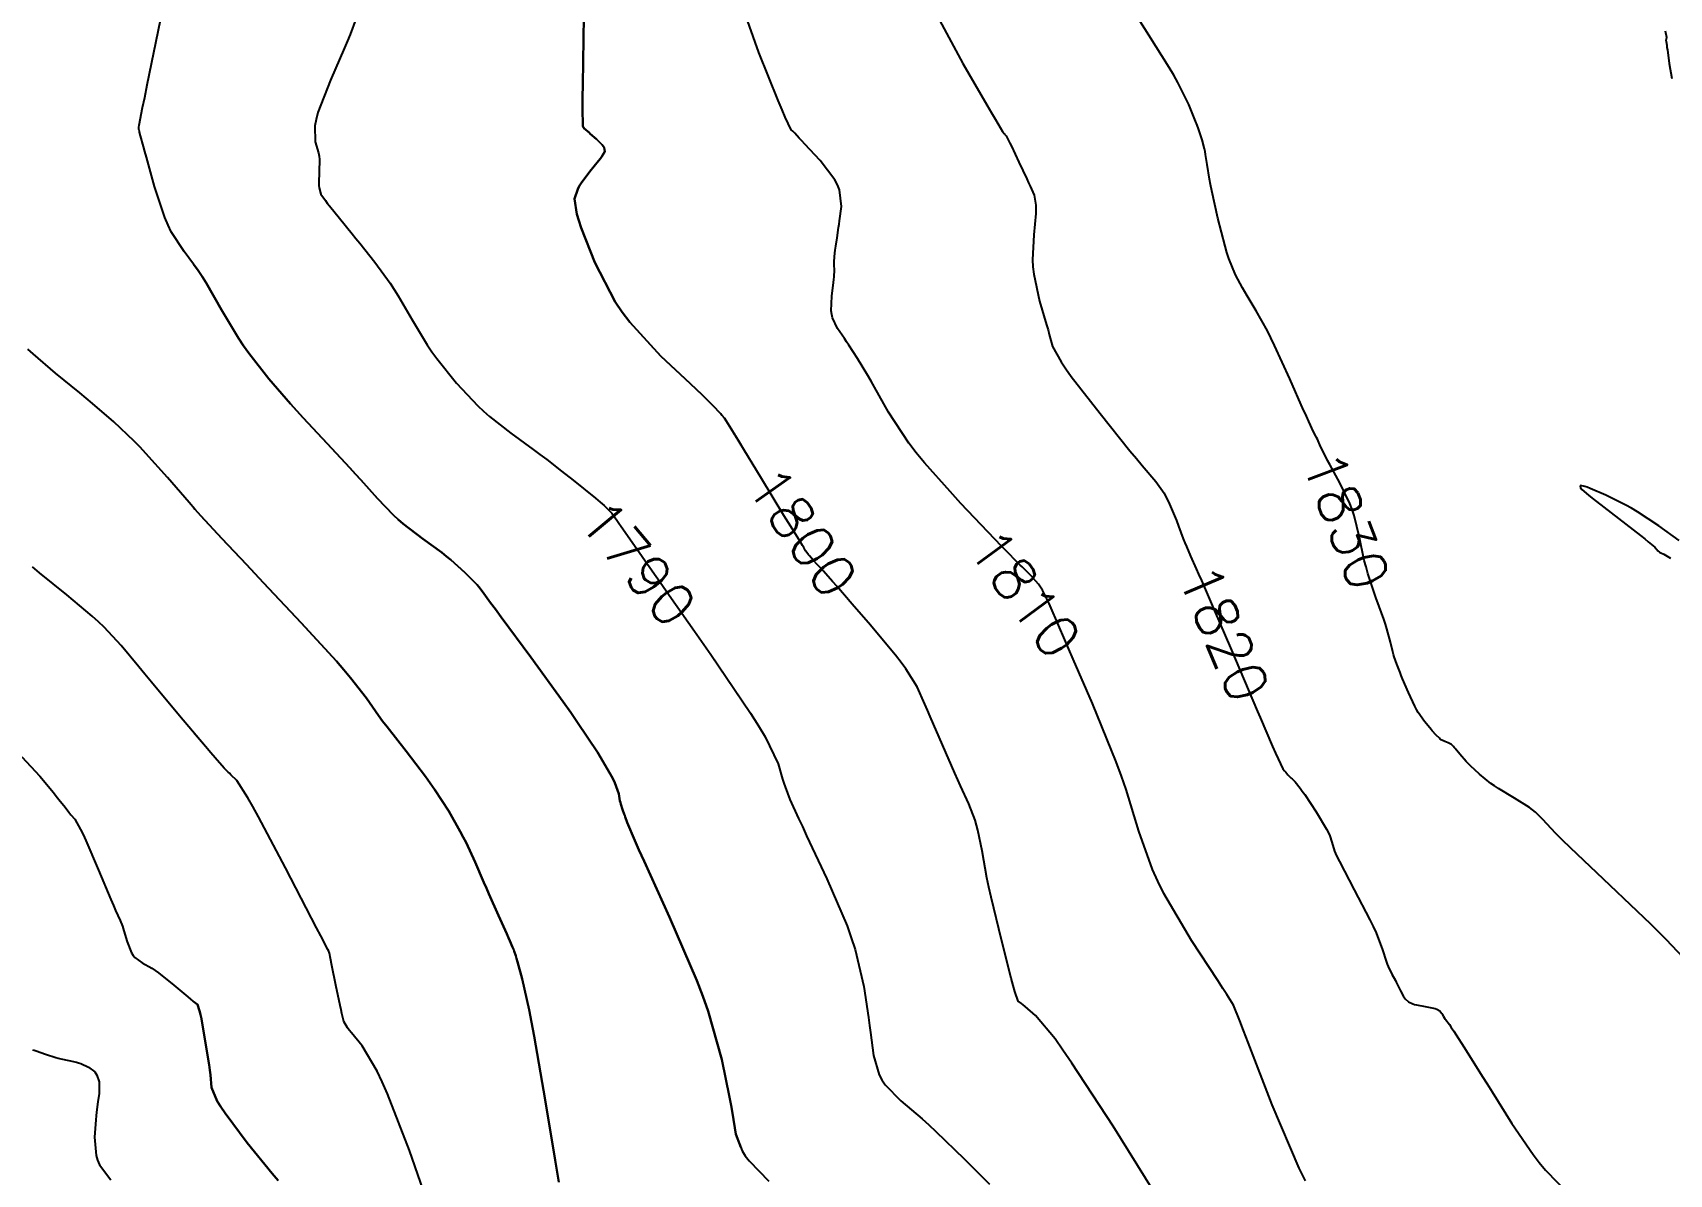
# Model space of a CAD drawing. Header units: metres. Extents: x 837477 to 838477, y 1189014 to 1191014.
# Drawn here: x 837810.2 to 837959.8, y 1189764.5 to 1189868.7 of the extents above; entities that cross this region are included whole.
import ezdxf

# ---------------------------------------------------------------- set-up
doc = ezdxf.new("R2010")
doc.units = ezdxf.units.M
doc.header["$LTSCALE"] = 0.3
doc.layers.add('COTAS 10', color=1, linetype='Continuous')
doc.styles.get("Standard").update_dxf_attribs({"font": 'simplex.shx'})

msp = doc.modelspace()

# ---------------------------------------------------------------- linework, layer by layer
at = {"layer": 'COTAS 10'}
for points, elevation in [([(837926.531, 1189763.867), (837925.94, 1189765.022), (837923.477, 1189770.816), (837921.278, 1189776.51), (837920.855, 1189777.603), (837920.512, 1189778.486), (837919.943, 1189779.927), (837919.33, 1189780.877), (837918.958, 1189781.449), (837918.5, 1189782.156), (837916.116, 1189785.829), (837913.58, 1189790.129), (837913.026, 1189791.231), (837912.536, 1189792.295), (837911.299, 1189795.819), (837910.148, 1189799.597), (837909.712, 1189800.822), (837909.225, 1189802.123), (837907.043, 1189807.468), (837905.299, 1189811.518), (837904.907, 1189812.428), (837904.45, 1189813.488), (837904.05, 1189814.411), (837903.091, 1189816.611), (837902.484, 1189817.801), (837902.307, 1189818.087), (837902.125, 1189818.354), (837901.436, 1189819.164), (837900.85, 1189819.727), (837900.733, 1189819.839), (837900.637, 1189819.932), (837900.453, 1189820.108), (837900.373, 1189820.185), (837900.342, 1189820.214), (837900.307, 1189820.248), (837900.15, 1189820.4), (837899.256, 1189821.324), (837898.757, 1189821.844), (837898.148, 1189822.479), (837895.041, 1189825.725), (837894.049, 1189826.829), (837891.702, 1189829.434), (837890.947, 1189830.36), (837890.266, 1189831.242), (837888.42, 1189834.065), (837887.156, 1189836.362), (837886.842, 1189836.913), (837886.543, 1189837.428), (837885.596, 1189838.979), (837884.799, 1189840.196), (837884.595, 1189840.501), (837884.398, 1189840.791), (837883.748, 1189841.719), (837883.304, 1189842.677), (837883.237, 1189842.986), (837883.194, 1189843.313), (837883.242, 1189844.65), (837883.403, 1189845.908), (837883.432, 1189846.185), (837883.453, 1189846.431), (837883.474, 1189847.06), (837883.463, 1189847.508), (837883.464, 1189847.639), (837883.468, 1189847.774), (837883.497, 1189848.285), (837883.557, 1189848.871), (837883.58, 1189849.053), (837883.605, 1189849.243), (837883.718, 1189849.999), (837883.86, 1189850.931), (837883.902, 1189851.232), (837883.947, 1189851.553), (837884.121, 1189852.865), (837883.934, 1189854.379), (837883.751, 1189854.826), (837883.511, 1189855.286), (837882.169, 1189857.046), (837880.772, 1189858.548), (837880.497, 1189858.845), (837880.271, 1189859.09), (837879.855, 1189859.544), (837879.745, 1189859.662), (837879.71, 1189859.694), (837879.673, 1189859.727), (837879.527, 1189859.847), (837878.98, 1189861.005), (837878.691, 1189861.693), (837878.343, 1189862.541), (837876.589, 1189866.927), (837874.874, 1189871.761)], 1810), ([(837961.021, 1189784.274), (837959.512, 1189785.888), (837958.844, 1189786.553), (837958.067, 1189787.312), (837954.356, 1189790.84), (837950.719, 1189794.29), (837949.989, 1189794.999), (837949.379, 1189795.602), (837948.177, 1189796.893), (837947.529, 1189797.55), (837947.268, 1189797.753), (837946.972, 1189797.966), (837945.607, 1189798.811), (837944.147, 1189799.697), (837943.79, 1189799.936), (837943.453, 1189800.172), (837942.409, 1189800.999), (837941.581, 1189801.771), (837941.381, 1189801.973), (837941.193, 1189802.169), (837940.621, 1189802.832), (837940.204, 1189803.352), (837940.115, 1189803.458), (837940.037, 1189803.547), (837939.848, 1189803.731), (837939.687, 1189803.818), (837939.627, 1189803.845), (837939.559, 1189803.874), (837939.259, 1189803.992), (837938.924, 1189804.159), (837938.835, 1189804.219), (837938.747, 1189804.285), (837938.442, 1189804.574), (837938.099, 1189804.966), (837937.987, 1189805.098), (837937.867, 1189805.24), (837937.375, 1189805.835), (837936.823, 1189806.641), (837936.666, 1189806.916), (837936.507, 1189807.213), (837935.92, 1189808.473), (837935.393, 1189809.725), (837935.273, 1189810.017), (837935.163, 1189810.285), (837934.858, 1189811.055), (837934.628, 1189811.74), (837934.565, 1189811.954), (837934.504, 1189812.179), (837934.286, 1189813.08), (837933.952, 1189814.295), (837933.817, 1189814.719), (837933.664, 1189815.18), (837933.259, 1189816.312), (837932.955, 1189817.159), (837932.219, 1189819.35), (837932.048, 1189819.945), (837931.891, 1189820.534), (837931.444, 1189822.62), (837930.954, 1189824.637), (837930.769, 1189825.183), (837930.564, 1189825.723), (837929.649, 1189827.629), (837928.741, 1189829.276), (837928.54, 1189829.653), (837928.361, 1189829.996), (837927.899, 1189830.947), (837927.607, 1189831.596), (837927.536, 1189831.747), (837927.468, 1189831.887), (837927.258, 1189832.288), (837926.814, 1189833.222), (837926.599, 1189833.697), (837926.443, 1189834.047), (837926.344, 1189834.266), (837925.092, 1189837.101), (837923.699, 1189840.153), (837923.356, 1189840.858), (837923.031, 1189841.504), (837922.013, 1189843.329), (837921.176, 1189844.704), (837920.965, 1189845.065), (837920.764, 1189845.417), (837920.116, 1189846.618), (837919.513, 1189848.105), (837919.341, 1189848.638), (837919.166, 1189849.223), (837918.517, 1189851.774), (837917.961, 1189854.288), (837917.846, 1189854.85), (837917.747, 1189855.353), (837917.53, 1189856.686), (837917.395, 1189857.613), (837917.349, 1189857.861), (837917.298, 1189858.104), (837917.08, 1189858.951), (837916.743, 1189859.944), (837916.617, 1189860.28), (837916.477, 1189860.642), (837915.851, 1189862.168), (837914.856, 1189864.173), (837914.483, 1189864.836), (837914.067, 1189865.546), (837912.216, 1189868.501), (837910.317, 1189871.49)], 1830), ([(837874.923, 1189766.937), (837874.479, 1189768.141), (837874.181, 1189770.044), (837874.051, 1189770.746), (837873.9, 1189771.524), (837873.183, 1189774.969), (837871.936, 1189779.357), (837871.451, 1189780.731), (837870.905, 1189782.173), (837868.427, 1189787.955), (837866.083, 1189793.07), (837865.621, 1189794.092), (837865.239, 1189794.943), (837864.538, 1189796.594), (837864.367, 1189797.104), (837864.32, 1189797.237), (837864.274, 1189797.366), (837864.109, 1189797.799), (837863.959, 1189798.266), (837863.922, 1189798.416), (837863.886, 1189798.574), (837863.773, 1189799.221), (837863.413, 1189800.232), (837863.221, 1189800.621), (837862.989, 1189801.057), (837861.822, 1189803.023), (837860.021, 1189805.735), (837859.39, 1189806.64), (837858.702, 1189807.613), (837855.739, 1189811.687), (837853.029, 1189815.359), (837852.501, 1189816.08), (837852.069, 1189816.671), (837851.312, 1189817.737), (837850.988, 1189818.134), (837850.829, 1189818.305), (837850.641, 1189818.501), (837849.711, 1189819.431), (837848.437, 1189820.573), (837848.031, 1189820.904), (837847.603, 1189821.242), (837845.864, 1189822.513), (837844.08, 1189823.874), (837843.623, 1189824.267), (837843.183, 1189824.667), (837841.726, 1189826.173), (837840.198, 1189827.888), (837839.712, 1189828.42), (837839.199, 1189828.978), (837837.123, 1189831.2), (837834.936, 1189833.559), (837834.354, 1189834.203), (837833.782, 1189834.843), (837831.801, 1189837.123), (837829.977, 1189839.46), (837829.503, 1189840.136), (837829.043, 1189840.826), (837827.497, 1189843.423), (837826.084, 1189845.868), (837825.708, 1189846.461), (837825.339, 1189847.019), (837824.062, 1189848.729), (837822.897, 1189850.54), (837822.599, 1189851.161), (837822.312, 1189851.833), (837821.361, 1189854.692), (837820.629, 1189857.344), (837820.48, 1189857.886), (837820.354, 1189858.345), (837820.093, 1189859.306), (837820, 1189859.654), (837819.98, 1189859.725), (837819.963, 1189859.787), (837819.925, 1189859.919), (837819.916, 1189860.013), (837819.918, 1189860.05), (837819.921, 1189860.091), (837819.949, 1189860.279), (837820.276, 1189861.883), (837820.468, 1189862.818), (837820.704, 1189863.964), (837821.922, 1189869.875)], 1780), ([(837839.77, 1189869.957), (837839.231, 1189868.547), (837838.997, 1189867.982), (837838.726, 1189867.341), (837837.441, 1189864.394), (837836.299, 1189861.435), (837836.117, 1189860.786), (837835.995, 1189860.212), (837836.039, 1189858.752), (837836.356, 1189857.737), (837836.405, 1189857.444), (837836.438, 1189857.144), (837836.418, 1189856.016), (837836.363, 1189854.997), (837836.373, 1189854.765), (837836.395, 1189854.556), (837836.567, 1189853.985), (837836.975, 1189853.387), (837837.146, 1189853.161), (837837.342, 1189852.908), (837838.259, 1189851.776), (837839.41, 1189850.369), (837839.755, 1189849.943), (837840.11, 1189849.5), (837841.484, 1189847.77), (837842.887, 1189845.845), (837843.261, 1189845.28), (837843.628, 1189844.701), (837844.898, 1189842.494), (837846.266, 1189840.21), (837846.694, 1189839.583), (837847.144, 1189838.957), (837848.945, 1189836.715), (837850.887, 1189834.657), (837851.426, 1189834.147), (837851.965, 1189833.664), (837853.913, 1189832.137), (837855.972, 1189830.658), (837856.58, 1189830.205), (837857.205, 1189829.733), (837858.553, 1189828.687), (837859.598, 1189827.873), (837861.663, 1189826.203), (837862.08, 1189825.852), (837862.43, 1189825.549), (837863.136, 1189824.853), (837863.586, 1189824.212), (837863.774, 1189823.942), (837863.991, 1189823.633), (837865.002, 1189822.183), (837866.829, 1189819.572), (837867.559, 1189818.531), (837868.386, 1189817.351), (837870.69, 1189814.069), (837872.183, 1189811.94), (837875.822, 1189806.57), (837876.549, 1189805.417), (837877.156, 1189804.407), (837878.335, 1189801.966), (837878.737, 1189800.554), (837878.853, 1189800.194), (837878.971, 1189799.847), (837879.415, 1189798.706), (837880.211, 1189796.953), (837880.55, 1189796.222), (837880.941, 1189795.383), (837882.785, 1189791.464), (837884.63, 1189787.147), (837885.021, 1189786.057), (837885.362, 1189785.013), (837886.162, 1189781.624), (837886.58, 1189778.776), (837886.679, 1189778.073), (837886.772, 1189777.406), (837887.048, 1189775.31), (837887.573, 1189773.55), (837887.822, 1189773.096), (837888.116, 1189772.657), (837889.554, 1189771.192), (837891.493, 1189769.544), (837892.104, 1189768.989), (837892.746, 1189768.391), (837895.33, 1189765.877), (837897.659, 1189763.563)], 1790), ([(837839.77, 1189869.957), (837839.231, 1189868.547), (837838.997, 1189867.982), (837838.726, 1189867.341), (837837.441, 1189864.394), (837836.299, 1189861.435), (837836.117, 1189860.786), (837835.995, 1189860.212), (837836.039, 1189858.752), (837836.356, 1189857.737), (837836.405, 1189857.444), (837836.438, 1189857.144), (837836.418, 1189856.016), (837836.363, 1189854.997), (837836.373, 1189854.765), (837836.395, 1189854.556), (837836.567, 1189853.985), (837836.975, 1189853.387), (837837.146, 1189853.161), (837837.342, 1189852.908), (837838.259, 1189851.776), (837839.41, 1189850.369), (837839.755, 1189849.943), (837840.11, 1189849.5), (837841.484, 1189847.77), (837842.887, 1189845.845), (837843.261, 1189845.28), (837843.628, 1189844.701), (837844.898, 1189842.494), (837846.266, 1189840.21), (837846.694, 1189839.583), (837847.144, 1189838.957), (837848.945, 1189836.715), (837850.887, 1189834.657), (837851.426, 1189834.147), (837851.965, 1189833.664), (837853.913, 1189832.137), (837855.972, 1189830.658), (837856.58, 1189830.205), (837857.205, 1189829.733), (837858.553, 1189828.687), (837859.598, 1189827.873), (837861.663, 1189826.203), (837862.08, 1189825.852), (837862.43, 1189825.549), (837863.136, 1189824.853), (837863.586, 1189824.212), (837863.774, 1189823.942), (837863.991, 1189823.633), (837865.002, 1189822.183), (837866.829, 1189819.572), (837867.559, 1189818.531), (837868.386, 1189817.351), (837870.69, 1189814.069), (837872.183, 1189811.94), (837874.923, 1189807.896)], 1790), ([(837860.578, 1189870.202), (837860.48, 1189864), (837860.467, 1189862.803), (837860.46, 1189861.831), (837860.483, 1189860.202), (837860.558, 1189860.056), (837860.583, 1189860.02), (837860.61, 1189859.986), (837860.723, 1189859.878), (837860.956, 1189859.688), (837861.059, 1189859.601), (837861.177, 1189859.5), (837861.744, 1189859.013), (837862.269, 1189858.486), (837862.361, 1189858.359), (837862.431, 1189858.242), (837862.492, 1189857.888), (837862.231, 1189857.426), (837862.097, 1189857.241), (837861.936, 1189857.03), (837861.135, 1189856.062), (837860.327, 1189854.989), (837860.163, 1189854.713), (837860.024, 1189854.447), (837859.734, 1189853.558), (837859.943, 1189852.161), (837860.117, 1189851.573), (837860.343, 1189850.898), (837861.579, 1189847.735), (837863.461, 1189844.153), (837864.093, 1189843.215), (837864.774, 1189842.299), (837867.633, 1189839.184), (837870.304, 1189836.675), (837870.866, 1189836.142), (837871.352, 1189835.678), (837872.463, 1189834.588), (837872.983, 1189834.037), (837873.095, 1189833.913), (837873.193, 1189833.803), (837873.435, 1189833.509), (837874.046, 1189832.538), (837874.377, 1189832), (837874.43, 1189831.914), (837874.779, 1189831.346), (837874.923, 1189831.11)], 1800), ([(837912.591, 1189762.986), (837908.932, 1189768.858), (837905.174, 1189774.632), (837904.358, 1189775.819), (837903.639, 1189776.828), (837901.855, 1189778.987), (837900.912, 1189779.792), (837900.723, 1189779.948), (837900.566, 1189780.075), (837900.258, 1189780.291), (837899.963, 1189781.164), (837899.813, 1189781.705), (837899.633, 1189782.376), (837898.738, 1189785.88), (837897.804, 1189789.773), (837897.599, 1189790.689), (837897.419, 1189791.535), (837896.963, 1189794.006), (837896.596, 1189795.888), (837896.471, 1189796.362), (837896.337, 1189796.816), (837895.768, 1189798.288), (837895.013, 1189799.933), (837894.76, 1189800.496), (837894.489, 1189801.106), (837893.353, 1189803.697), (837892.232, 1189806.268), (837891.97, 1189806.865), (837891.728, 1189807.412), (837891.032, 1189808.973), (837890.013, 1189810.622), (837889.568, 1189811.224), (837889.053, 1189811.89), (837886.606, 1189814.82), (837885.294, 1189816.328), (837884.205, 1189817.578), (837883.719, 1189818.135), (837883.31, 1189818.602), (837882.481, 1189819.544), (837882.14, 1189819.915), (837882.04, 1189820.022), (837881.937, 1189820.132), (837881.545, 1189820.545), (837881.19, 1189820.938), (837881.11, 1189821.036), (837881.039, 1189821.127), (837880.848, 1189821.417), (837880.686, 1189821.702), (837880.632, 1189821.792), (837880.575, 1189821.886), (837880.336, 1189822.265), (837879.636, 1189823.394), (837879.288, 1189823.962), (837878.872, 1189824.641), (837876.815, 1189828.013), (837874.779, 1189831.346), (837874.43, 1189831.914), (837874.377, 1189832), (837874.046, 1189832.538), (837873.435, 1189833.509), (837873.193, 1189833.803), (837873.095, 1189833.913), (837872.983, 1189834.037), (837872.463, 1189834.588), (837871.352, 1189835.678), (837870.866, 1189836.142), (837870.304, 1189836.675), (837867.633, 1189839.184), (837864.774, 1189842.299), (837864.093, 1189843.215), (837863.461, 1189844.153), (837861.579, 1189847.735), (837860.343, 1189850.898), (837860.117, 1189851.573), (837859.943, 1189852.161), (837859.734, 1189853.558), (837860.024, 1189854.447), (837860.163, 1189854.713), (837860.327, 1189854.989), (837861.135, 1189856.062), (837861.936, 1189857.03), (837862.097, 1189857.241), (837862.231, 1189857.426), (837862.492, 1189857.888), (837862.431, 1189858.242), (837862.361, 1189858.359), (837862.269, 1189858.486), (837861.744, 1189859.013), (837861.177, 1189859.5), (837861.059, 1189859.601), (837860.956, 1189859.688), (837860.723, 1189859.878), (837860.61, 1189859.986), (837860.583, 1189860.02), (837860.558, 1189860.056), (837860.483, 1189860.202), (837860.46, 1189861.831), (837860.467, 1189862.803), (837860.48, 1189864), (837860.578, 1189870.202)], 1800), ([(837892.863, 1189870.26), (837895.224, 1189865.91), (837897.4, 1189862.144), (837897.829, 1189861.405), (837898.182, 1189860.799), (837898.834, 1189859.711), (837898.981, 1189859.51), (837899.017, 1189859.463), (837899.051, 1189859.42), (837899.156, 1189859.297), (837899.392, 1189858.87), (837899.509, 1189858.636), (837899.648, 1189858.352), (837900.334, 1189856.907), (837901.055, 1189855.366), (837901.216, 1189855.022), (837901.36, 1189854.713), (837901.737, 1189853.893), (837901.891, 1189852.981), (837901.894, 1189852.614), (837901.879, 1189852.197), (837901.683, 1189850.275), (837901.579, 1189847.98), (837901.622, 1189847.327), (837901.697, 1189846.666), (837902.229, 1189844.218), (837902.858, 1189842.06), (837902.994, 1189841.582), (837903.113, 1189841.157), (837903.405, 1189840.052), (837904.183, 1189838.651), (837904.608, 1189838.038), (837905.124, 1189837.328), (837907.747, 1189833.95), (837910.484, 1189830.553), (837911.072, 1189829.831), (837911.587, 1189829.204), (837912.836, 1189827.728), (837913.593, 1189826.66), (837913.799, 1189826.291), (837914.003, 1189825.889), (837914.724, 1189824.17), (837914.917, 1189823.659), (837915.354, 1189822.496), (837915.5, 1189822.123), (837915.634, 1189821.788), (837916.015, 1189820.905), (837916.533, 1189819.761), (837916.754, 1189819.262), (837917.007, 1189818.684), (837918.2, 1189815.939), (837919.662, 1189812.545), (837920.085, 1189811.558), (837920.516, 1189810.551), (837922.14, 1189806.744), (837922.38, 1189806.187), (837923.515, 1189803.542), (837923.789, 1189802.916), (837924.017, 1189802.404), (837924.457, 1189801.497), (837924.612, 1189801.312), (837924.66, 1189801.256), (837924.712, 1189801.197), (837924.917, 1189800.966), (837925.151, 1189800.718), (837925.22, 1189800.648), (837925.291, 1189800.579), (837925.562, 1189800.326), (837926.028, 1189799.748), (837926.221, 1189799.474), (837926.443, 1189799.151), (837927.478, 1189797.571), (837928.439, 1189795.989), (837928.614, 1189795.664), (837928.75, 1189795.388), (837928.911, 1189794.801), (837929.167, 1189793.973), (837929.363, 1189793.545), (837929.612, 1189793.031), (837930.965, 1189790.458), (837932.4, 1189787.71), (837932.702, 1189787.086), (837932.963, 1189786.52), (837933.562, 1189784.971), (837933.892, 1189783.923), (837933.984, 1189783.673), (837934.075, 1189783.441), (837934.406, 1189782.751), (837934.728, 1189782.169), (837934.814, 1189782.005), (837934.898, 1189781.84), (837935.191, 1189781.234), (837935.474, 1189780.704), (837935.553, 1189780.587), (837935.631, 1189780.483), (837935.916, 1189780.215), (837936.324, 1189780.039), (837936.481, 1189779.993), (837936.657, 1189779.949), (837937.449, 1189779.797), (837938.214, 1189779.646), (837938.373, 1189779.602), (837938.508, 1189779.557), (837938.803, 1189779.385), (837938.938, 1189779.201), (837938.973, 1189779.148), (837939.006, 1189779.094), (837939.117, 1189778.89), (837939.212, 1189778.716), (837939.236, 1189778.681), (837939.259, 1189778.65), (837939.334, 1189778.586), (837939.659, 1189778.139), (837939.84, 1189777.867), (837940.061, 1189777.531), (837941.186, 1189775.784), (837942.668, 1189773.445), (837943.113, 1189772.736), (837943.573, 1189772.001), (837945.36, 1189769.122), (837947.311, 1189766.266), (837947.874, 1189765.545), (837948.447, 1189764.854), (837950.6, 1189762.612)], 1820), ([(837959.386, 1189868.907), (837959.488, 1189868.318), (837959.457, 1189868.11), (837959.453, 1189868.065), (837959.451, 1189868.026), (837959.458, 1189867.927), (837959.515, 1189867.58), (837959.544, 1189867.383), (837959.578, 1189867.143), (837959.75, 1189865.913), (837959.997, 1189864.549)], 1830), ([(837824.923, 1189847.575), (837825.339, 1189847.019), (837825.708, 1189846.461), (837826.084, 1189845.868), (837827.497, 1189843.423), (837829.043, 1189840.826), (837829.503, 1189840.136), (837829.977, 1189839.46), (837831.801, 1189837.123), (837833.782, 1189834.843), (837834.354, 1189834.203), (837834.936, 1189833.559), (837837.123, 1189831.2), (837839.199, 1189828.978), (837839.712, 1189828.42), (837840.198, 1189827.888), (837841.726, 1189826.173), (837843.183, 1189824.667), (837843.623, 1189824.267), (837844.08, 1189823.874), (837845.864, 1189822.513), (837847.603, 1189821.242), (837848.031, 1189820.904), (837848.437, 1189820.573), (837849.711, 1189819.431), (837850.641, 1189818.501), (837850.829, 1189818.305), (837850.988, 1189818.134), (837851.312, 1189817.737), (837852.069, 1189816.671), (837852.501, 1189816.08), (837853.029, 1189815.359), (837855.739, 1189811.687), (837858.702, 1189807.613), (837859.39, 1189806.64), (837860.021, 1189805.735), (837861.822, 1189803.023), (837862.989, 1189801.057), (837863.221, 1189800.621), (837863.413, 1189800.232), (837863.773, 1189799.221), (837863.886, 1189798.574), (837863.922, 1189798.416), (837863.959, 1189798.266), (837864.109, 1189797.799), (837864.274, 1189797.366), (837864.32, 1189797.237), (837864.367, 1189797.104), (837864.538, 1189796.594), (837865.239, 1189794.943), (837865.621, 1189794.092), (837866.083, 1189793.07), (837868.427, 1189787.955), (837870.905, 1189782.173), (837871.451, 1189780.731), (837871.936, 1189779.357), (837873.183, 1189774.969), (837873.9, 1189771.524), (837874.051, 1189770.746), (837874.181, 1189770.044), (837874.479, 1189768.141), (837875.039, 1189766.624), (837875.334, 1189766.166), (837875.69, 1189765.691), (837877.482, 1189763.836)], 1780), ([(837858.309, 1189763.764), (837858.159, 1189764.663), (837857.977, 1189765.752), (837857.053, 1189771.272), (837856.042, 1189777.08), (837855.804, 1189778.352), (837855.585, 1189779.478), (837854.947, 1189782.328), (837854.522, 1189783.869), (837854.437, 1189784.17), (837854.367, 1189784.417), (837854.232, 1189784.852), (837854.182, 1189784.958), (837854.164, 1189784.997), (837854.145, 1189785.039), (837854.065, 1189785.227), (837853.815, 1189785.796), (837853.69, 1189786.079), (837853.54, 1189786.417), (837852.797, 1189788.091), (837851.921, 1189790.073), (837851.688, 1189790.605), (837851.459, 1189791.129), (837850.664, 1189792.961), (837849.826, 1189794.76), (837849.57, 1189795.264), (837849.302, 1189795.77), (837848.25, 1189797.619), (837846.968, 1189799.594), (837846.557, 1189800.181), (837846.122, 1189800.784), (837844.346, 1189803.103), (837842.614, 1189805.323), (837842.207, 1189805.864), (837841.831, 1189806.372), (837840.732, 1189807.938), (837839.271, 1189809.821), (837838.666, 1189810.528), (837837.974, 1189811.316), (837834.751, 1189814.835), (837831.333, 1189818.479), (837830.519, 1189819.346), (837829.762, 1189820.151), (837827.504, 1189822.548), (837825.597, 1189824.613), (837825.061, 1189825.209), (837824.522, 1189825.816), (837822.548, 1189828.096), (837820.581, 1189830.306), (837820.047, 1189830.869), (837819.517, 1189831.41), (837817.64, 1189833.188), (837815.7, 1189834.867), (837815.131, 1189835.347), (837814.548, 1189835.833), (837812.325, 1189837.64), (837810.263, 1189839.383), (837809.781, 1189839.829)], 1770), ([(837960.651, 1189822.356), (837958.808, 1189823.683), (837956.835, 1189824.974), (837956.306, 1189825.288), (837955.785, 1189825.583), (837953.967, 1189826.493), (837952.533, 1189827.105), (837952.255, 1189827.214), (837952.028, 1189827.295), (837951.637, 1189827.367), (837951.624, 1189827.25), (837951.635, 1189827.211), (837951.653, 1189827.171), (837951.774, 1189827.004), (837952.386, 1189826.488), (837952.714, 1189826.227), (837953.111, 1189825.915), (837955.118, 1189824.36), (837957.12, 1189822.81), (837957.513, 1189822.501), (837957.837, 1189822.243), (837958.427, 1189821.747), (837958.554, 1189821.601), (837958.586, 1189821.564), (837958.616, 1189821.528), (837958.713, 1189821.413), (837958.85, 1189821.3), (837958.905, 1189821.265), (837958.968, 1189821.229), (837959.259, 1189821.088), (837959.709, 1189820.831), (837959.873, 1189820.722)], 1840), ([(837824.923, 1189825.364), (837825.061, 1189825.209), (837825.597, 1189824.613), (837827.504, 1189822.548), (837829.762, 1189820.151), (837830.519, 1189819.346), (837831.333, 1189818.479), (837834.751, 1189814.835), (837837.974, 1189811.316), (837838.666, 1189810.528), (837839.271, 1189809.821), (837840.732, 1189807.938), (837841.831, 1189806.372), (837842.207, 1189805.864), (837842.614, 1189805.323), (837844.346, 1189803.103), (837846.122, 1189800.784), (837846.557, 1189800.181), (837846.968, 1189799.594), (837848.25, 1189797.619), (837849.302, 1189795.77), (837849.57, 1189795.264), (837849.826, 1189794.76), (837850.664, 1189792.961), (837851.459, 1189791.129), (837851.688, 1189790.605), (837851.921, 1189790.073), (837852.797, 1189788.091), (837853.54, 1189786.417), (837853.69, 1189786.079), (837853.815, 1189785.796), (837854.065, 1189785.227), (837854.145, 1189785.039), (837854.164, 1189784.997), (837854.182, 1189784.958), (837854.232, 1189784.852), (837854.367, 1189784.417), (837854.437, 1189784.17), (837854.522, 1189783.869), (837854.947, 1189782.328), (837855.585, 1189779.478), (837855.804, 1189778.352), (837856.042, 1189777.08), (837857.053, 1189771.272), (837857.977, 1189765.752), (837858.159, 1189764.663), (837858.309, 1189763.764)], 1770), ([(837846.439, 1189761.573), (837844.663, 1189766.64), (837842.642, 1189771.823), (837842.155, 1189772.931), (837841.7, 1189773.896), (837840.321, 1189776.199), (837839.355, 1189777.378), (837839.16, 1189777.634), (837838.997, 1189777.86), (837838.67, 1189778.425), (837838.484, 1189779.156), (837838.41, 1189779.488), (837838.326, 1189779.876), (837837.938, 1189781.742), (837837.571, 1189783.549), (837837.442, 1189784.185), (837837.343, 1189784.675), (837837.313, 1189784.764), (837837.299, 1189784.797), (837837.282, 1189784.834), (837837.198, 1189784.996), (837836.544, 1189786.253), (837836.168, 1189786.979), (837835.706, 1189787.869), (837833.335, 1189792.453), (837830.871, 1189797.115), (837830.352, 1189798.056), (837829.903, 1189798.844), (837828.87, 1189800.425), (837828.345, 1189800.96), (837828.217, 1189801.088), (837828.096, 1189801.208), (837827.722, 1189801.57), (837826.9, 1189802.49), (837826.497, 1189802.961), (837826.017, 1189803.526), (837823.653, 1189806.347), (837821.095, 1189809.42), (837820.493, 1189810.144), (837819.938, 1189810.811), (837818.321, 1189812.763), (837816.757, 1189814.441), (837816.236, 1189814.936), (837815.678, 1189815.445), (837813.343, 1189817.396), (837810.858, 1189819.398), (837810.204, 1189819.939)], 1760), ([(837846.439, 1189761.573), (837844.663, 1189766.64), (837842.642, 1189771.823), (837842.155, 1189772.931), (837841.7, 1189773.896), (837840.321, 1189776.199), (837839.355, 1189777.378), (837839.16, 1189777.634), (837838.997, 1189777.86), (837838.67, 1189778.425), (837838.484, 1189779.156), (837838.41, 1189779.488), (837838.326, 1189779.876), (837837.938, 1189781.742), (837837.571, 1189783.549), (837837.442, 1189784.185), (837837.343, 1189784.675), (837837.313, 1189784.764), (837837.299, 1189784.797), (837837.282, 1189784.834), (837837.198, 1189784.996), (837836.544, 1189786.253), (837836.168, 1189786.979), (837835.706, 1189787.869), (837833.335, 1189792.453), (837830.871, 1189797.115), (837830.352, 1189798.056), (837829.903, 1189798.844), (837828.87, 1189800.425), (837828.345, 1189800.96), (837828.217, 1189801.088), (837828.096, 1189801.208), (837827.722, 1189801.57), (837826.9, 1189802.49), (837826.497, 1189802.961), (837826.017, 1189803.526), (837824.923, 1189804.831)], 1760), ([(837809.256, 1189802.598), (837810.897, 1189800.817), (837812.123, 1189799.325), (837812.388, 1189798.999), (837812.62, 1189798.712), (837813.185, 1189797.99), (837813.536, 1189797.534), (837813.632, 1189797.414), (837813.728, 1189797.297), (837814.07, 1189796.895), (837814.611, 1189795.948), (837814.831, 1189795.487), (837815.083, 1189794.94), (837816.247, 1189792.244), (837817.379, 1189789.556), (837817.61, 1189789.013), (837817.806, 1189788.558), (837818.216, 1189787.641), (837818.423, 1189787.131), (837818.492, 1189786.932), (837818.564, 1189786.708), (837818.866, 1189785.692), (837819.275, 1189784.684), (837819.416, 1189784.466), (837819.569, 1189784.273), (837820.22, 1189783.798), (837821.11, 1189783.299), (837821.413, 1189783.092), (837821.741, 1189782.855), (837823.13, 1189781.749), (837824.405, 1189780.683), (837824.66, 1189780.472), (837824.873, 1189780.297), (837825.291, 1189779.966), (837825.487, 1189779.399), (837825.56, 1189779.074), (837825.641, 1189778.678), (837826.003, 1189776.643), (837826.345, 1189774.469), (837826.413, 1189773.984), (837826.47, 1189773.551), (837826.58, 1189772.411), (837827.1, 1189771.144), (837827.416, 1189770.631), (837827.806, 1189770.047), (837829.833, 1189767.351), (837832.113, 1189764.559), (837832.662, 1189763.914)], 1750), ([(837832.662, 1189763.914), (837832.113, 1189764.559), (837829.833, 1189767.351), (837827.806, 1189770.047), (837827.416, 1189770.631), (837827.1, 1189771.144), (837826.58, 1189772.411), (837826.47, 1189773.551), (837826.413, 1189773.984), (837826.345, 1189774.469), (837826.003, 1189776.643), (837825.641, 1189778.678), (837825.56, 1189779.074), (837825.487, 1189779.399), (837825.291, 1189779.966), (837824.923, 1189780.257)], 1750), ([(837810.218, 1189775.85), (837810.375, 1189775.799), (837810.555, 1189775.739), (837811.399, 1189775.448), (837812.334, 1189775.147), (837812.571, 1189775.081), (837812.8, 1189775.023), (837813.546, 1189774.875), (837814.236, 1189774.721), (837814.428, 1189774.658), (837814.62, 1189774.588), (837815.319, 1189774.262), (837815.896, 1189773.825), (837816.011, 1189773.685), (837816.107, 1189773.535), (837816.292, 1189772.925), (837816.314, 1189772.24), (837816.307, 1189772.044), (837816.294, 1189771.845), (837816.198, 1189771.102), (837816.067, 1189770.143), (837816.031, 1189769.807), (837815.995, 1189769.44), (837815.866, 1189767.862), (837816.02, 1189766.184), (837816.162, 1189765.755), (837816.347, 1189765.341), (837817.373, 1189763.974)], 1740)]:
    msp.add_lwpolyline(points, dxfattribs=dict(at, elevation=elevation))

# ---------------------------------------------------------------- texts
at = {"layer": 'COTAS 10', "char_height": 3.8, "attachment_point": 7}
for s, insert, rotation in [('1830', (837926.125, 1189829.581, 1830), 291.02547), ('1800', (837875.268, 1189827.39, 1800), 304.88358), ('1790', (837859.901, 1189824.088, 1790), 309.70751), ('1790', (837859.901, 1189824.088, 1790), 309.70751), ('1810', (837895.495, 1189821.651, 1810), 306.31343), ('1820', (837914.774, 1189819.157, 1820), 293.1354)]:
    msp.add_mtext(s, dxfattribs=dict(at, insert=insert, rotation=rotation))

doc.saveas('drawing.dxf')
